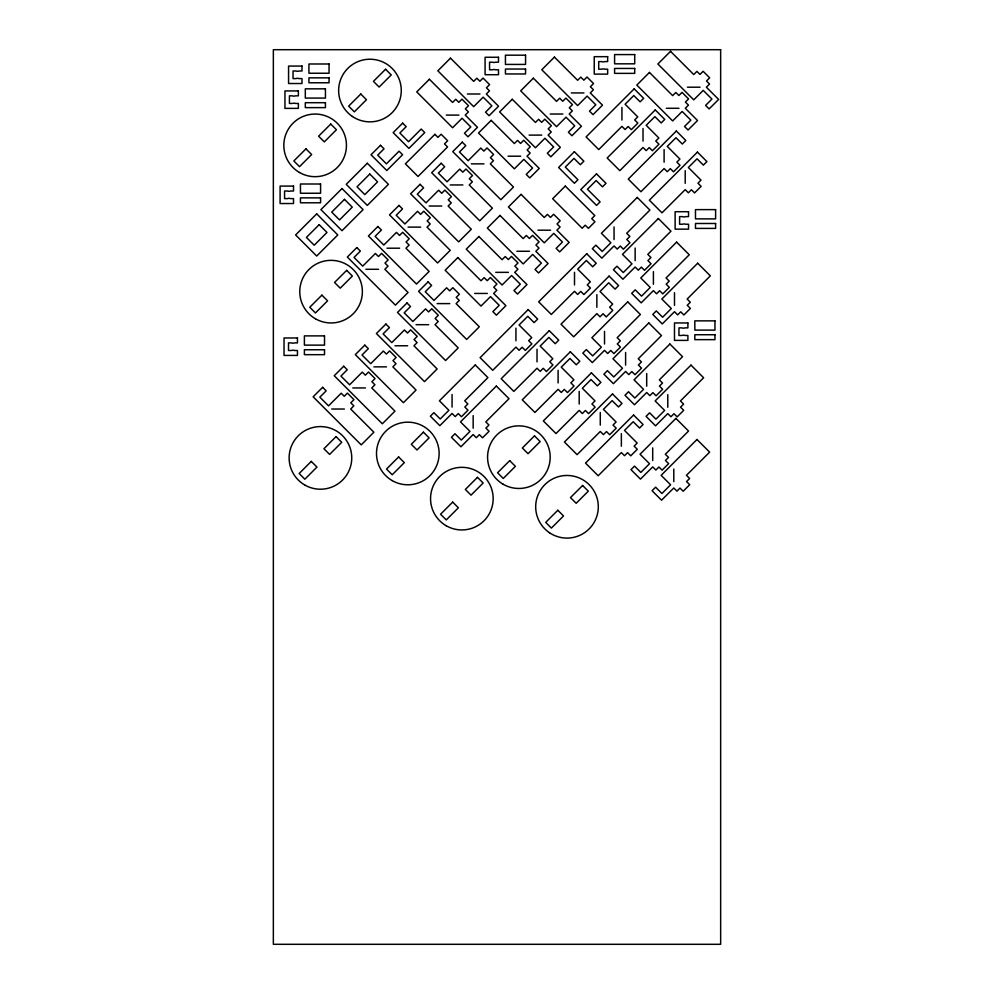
<?xml version="1.0" encoding="UTF-8"?>
<svg xmlns="http://www.w3.org/2000/svg" width="994" height="994" viewBox="0 0 994 994"><rect width="100%" height="100%" fill="white"/><g stroke="black" fill="none" stroke-linecap="round" stroke-linejoin="round"><path stroke-width="1.49" d="M687.413 87.199L700.062 87.199M571.302 92.939L583.95 92.939M467.354 93.995L480.003 93.995M666.328 108.284L678.977 108.284M550.216 114.024L562.865 114.024M446.269 115.093L458.917 115.093M529.131 135.109L541.78 135.109M508.033 156.195L520.694 156.195M471.318 163.861L483.979 163.861M450.232 184.946L462.881 184.946M429.147 206.031L441.796 206.031M408.062 227.117L420.711 227.117M537.94 230.186L550.589 230.186M386.977 248.202L399.625 248.202M516.855 251.271L529.504 251.271M365.891 269.287L378.54 269.287M495.77 272.356L508.419 272.356M474.685 293.441L487.333 293.441M437.136 303.605L449.785 303.605M416.051 324.69L428.7 324.69M394.966 345.775L407.615 345.775M373.881 366.861L386.529 366.861M352.795 387.946L365.444 387.946M331.71 409.031L344.359 409.031M685.201 170.657L685.201 183.306M674.491 292.721L674.491 305.382M673.783 468.994L673.783 481.655M667.782 394.63L667.782 407.279M664.104 149.572L664.104 162.221M653.406 271.635L653.406 284.296M652.698 447.909L652.698 460.57M646.696 373.545L646.696 386.194M643.019 128.487L643.019 141.136M635.141 248.028L635.141 260.689M625.611 352.46L625.611 365.109M621.933 107.402L621.933 120.05M621.362 433.57L621.362 446.231M614.056 226.943L614.056 239.604M604.526 331.375L604.526 344.023M600.277 412.485L600.277 425.146M596.86 294.659L596.86 307.308M579.191 391.4L579.191 404.061M574.507 272.306L574.507 284.955M558.106 370.315L558.106 382.976M537.021 349.229L537.021 361.878M515.936 328.144L515.936 340.793M473.156 415.567L473.156 428.215M452.059 394.481L452.059 407.13M305.966 148.839L293.839 160.966L299.529 166.657L311.656 154.53L305.966 148.839M330.741 124.064L318.614 136.19L324.305 141.881L336.432 129.754L330.741 124.064M360.785 94.02L348.658 106.147L354.349 111.837L366.475 99.711L360.785 94.02M385.56 69.245L373.433 81.371L379.124 87.062L391.251 74.935L385.56 69.245M429.396 79.247L416.747 91.895L452.593 127.741L462.073 118.249L470.783 126.946L464.447 133.271L467.988 136.812L477.468 127.319L465.242 115.093L468.41 111.924L465.354 108.868L468.509 105.699L461.974 99.164L458.806 102.332L455.749 99.276L452.593 102.432L429.396 79.247M450.481 58.149L437.832 70.81L473.678 106.656L483.171 97.163L491.868 105.861L485.532 112.185L489.073 115.714L498.553 106.234L486.327 93.995L489.495 90.839L486.439 87.783L489.595 84.614L483.059 78.079L479.891 81.247L476.834 78.191L473.678 81.346L450.481 58.149M380.503 145.286L371.023 154.766L386.778 170.533L402.595 154.716L399.066 151.187L386.417 163.836L377.72 155.139L384.044 148.814L380.503 145.286M402.645 123.144L393.164 132.624L408.919 148.392L424.736 132.575L421.207 129.046L408.546 141.695L399.849 132.997L406.186 126.673L402.645 123.144M316.701 213.859L295.616 234.944L316.701 256.03L337.786 234.944L316.701 213.859M341.998 188.549L320.913 209.635L341.998 230.72L363.083 209.635L341.998 188.549M367.308 163.252L346.223 184.337L367.308 205.423L388.393 184.337L367.308 163.252M319.173 224.656L306.413 237.417L314.216 245.22L326.976 232.459L319.173 224.656M344.483 199.359L331.723 212.12L339.526 219.922L352.274 207.162L344.483 199.359M369.78 174.049L357.02 186.81L364.823 194.613L377.583 181.852L369.78 174.049M434.912 134.314L405.39 163.836L418.039 176.485L447.561 146.963L444.504 143.906L447.66 140.75L441.125 134.215L437.969 137.371L434.912 134.314M356.821 247.568L347.341 257.061L395.413 305.133L408.062 292.484L384.864 269.287L388.033 266.131L384.976 263.075L388.132 259.906L381.597 253.371L378.441 256.527L375.384 253.47L362.723 266.131L354.026 257.434L360.362 251.097L356.821 247.568M377.906 226.483L368.426 235.976L416.498 284.048L429.147 271.399L405.95 248.202L409.118 245.046L406.061 241.989L409.217 238.821L402.682 232.285L399.526 235.441L396.469 232.385L383.808 245.046L375.111 236.348L381.447 230.012L377.906 226.483M398.992 205.398L389.511 214.89L437.584 262.963L450.232 250.314L427.035 227.117L430.203 223.961L427.147 220.892L430.303 217.736L423.767 211.2L420.611 214.356L417.555 211.3L404.906 223.961L396.208 215.251L402.533 208.926L398.992 205.398M420.077 184.312L410.597 193.805L458.669 241.877L471.318 229.229L448.132 206.031L451.288 202.863L448.232 199.806L451.4 196.65L444.852 190.115L441.696 193.271L438.64 190.214L425.991 202.863L417.294 194.165L423.618 187.841L420.077 184.312M441.162 163.227L431.682 172.72L479.754 220.792L492.403 208.144L469.218 184.946L472.374 181.778L469.317 178.721L472.485 175.565L465.95 169.03L462.782 172.186L459.725 169.129L447.076 181.778L438.379 173.08L444.703 166.756L441.162 163.227M462.26 142.142L452.767 151.635L500.839 199.707L513.488 187.058L490.303 163.861L493.459 160.693L490.402 157.636L493.571 154.48L487.035 147.944L483.867 151.1L480.81 148.044L468.162 160.693L459.464 151.995L465.788 145.671L462.26 142.142M491.173 120.349L478.524 132.997L514.37 168.843L523.85 159.351L532.548 168.048L526.224 174.372L529.752 177.914L539.245 168.421L527.019 156.195L530.175 153.026L527.118 149.97L530.287 146.814L523.751 140.266L520.583 143.434L517.526 140.378L514.37 143.546L491.173 120.349M512.258 99.263L499.609 111.912L535.455 147.758L544.936 138.265L553.633 146.963L547.309 153.287L550.838 156.828L560.33 147.336L548.104 135.109L551.26 131.941L548.203 128.885L551.372 125.729L544.836 119.181L541.668 122.349L538.611 119.292L535.455 122.448L512.258 99.263M533.343 78.178L520.694 90.827L556.541 126.673L566.021 117.18L574.718 125.878L568.394 132.202L571.935 135.743L581.415 126.25L569.189 114.024L572.345 110.856L569.289 107.799L572.457 104.631L565.921 98.095L562.753 101.264L559.697 98.207L556.541 101.363L533.343 78.178M554.428 57.093L541.78 69.742L577.626 105.588L587.106 96.095L595.804 104.792L589.479 111.117L593.02 114.658L602.501 105.165L590.274 92.939L593.443 89.771L590.374 86.714L593.542 83.546L587.007 77.01L583.838 80.179L580.782 77.122L577.626 80.278L554.428 57.093M321.894 295.131L309.768 307.258L315.458 312.948L327.585 300.822L321.894 295.131M346.67 270.356L334.543 282.482L340.246 288.173L352.361 276.046L346.67 270.356M322.64 387.312L313.147 396.805L361.232 444.877L373.881 432.228L350.683 409.031L353.852 405.863L350.783 402.806L353.951 399.65L347.415 393.115L344.247 396.271L341.19 393.214L328.542 405.863L319.844 397.165L326.169 390.841L322.64 387.312M343.725 366.227L334.232 375.72L382.317 423.792L394.966 411.143L371.768 387.946L374.937 384.777L371.88 381.721L375.036 378.565L368.501 372.029L365.332 375.185L362.276 372.129L349.627 384.777L340.93 376.08L347.254 369.756L343.725 366.227M364.81 345.142L355.318 354.622L403.402 402.707L416.051 390.058L392.854 366.861L396.022 363.692L392.965 360.636L396.121 357.48L389.586 350.932L386.43 354.1L383.361 351.044L370.712 363.692L362.015 354.995L368.339 348.67L364.81 345.142M385.896 324.056L376.403 333.537L424.488 381.621L437.136 368.96L413.939 345.775L417.107 342.607L414.051 339.55L417.207 336.394L410.671 329.846L407.515 333.015L404.459 329.958L391.798 342.607L383.1 333.909L389.424 327.585L385.896 324.056M406.981 302.971L397.488 312.451L445.573 360.536L458.222 347.875L435.024 324.69L438.192 321.522L435.136 318.465L438.292 315.297L431.756 308.761L428.6 311.93L425.544 308.873L412.883 321.522L404.185 312.824L410.51 306.5L406.981 302.971M428.066 281.886L418.586 291.366L466.658 339.451L479.307 326.79L456.109 303.605L459.278 300.437L456.221 297.38L459.377 294.212L452.842 287.676L449.686 290.844L446.629 287.788L433.968 300.437L425.27 291.739L431.595 285.415L428.066 281.886M457.812 257.595L445.163 270.244L481.009 306.09L490.502 296.597L499.199 305.295L492.875 311.619L496.404 315.16L505.896 305.667L493.658 293.441L496.826 290.273L493.769 287.216L496.925 284.048L490.39 277.512L487.234 280.681L484.177 277.624L481.009 280.78L457.812 257.595M478.897 236.51L466.248 249.159L502.094 285.005L511.587 275.512L520.284 284.209L513.96 290.534L517.489 294.075L526.982 284.582L514.743 272.356L517.911 269.188L514.855 266.131L518.011 262.963L511.475 256.427L508.319 259.596L505.263 256.539L502.094 259.695L478.897 236.51M499.982 215.425L487.333 228.073L523.179 263.919L532.672 254.427L541.37 263.124L535.045 269.449L538.574 272.99L548.067 263.497L535.828 251.271L538.996 248.102L535.94 245.046L539.096 241.877L532.56 235.342L529.404 238.51L526.348 235.454L523.179 238.61L499.982 215.425M521.067 194.339L508.419 206.988L544.265 242.834L553.757 233.341L562.455 242.039L556.131 248.363L559.659 251.892L569.152 242.412L556.913 230.186L560.082 227.017L557.025 223.961L560.181 220.792L553.646 214.257L550.49 217.425L547.433 214.369L544.265 217.524L521.067 194.339M649.455 72.438L636.806 85.086L672.652 120.933L682.145 111.452L690.842 120.15L684.518 126.474L688.047 130.003L697.539 120.51L685.301 108.284L688.469 105.128L685.413 102.071L688.569 98.903L682.033 92.367L678.877 95.523L675.821 92.467L672.652 95.635L649.455 72.438M670.54 51.353L657.891 64.001L693.737 99.847L703.23 90.367L711.928 99.065L705.603 105.389L709.132 108.918L718.625 99.425L706.386 87.199L709.554 84.043L706.498 80.974L709.654 77.818L703.118 71.282L699.962 74.438L696.906 71.382L693.737 74.55L670.54 51.353M634.172 88.839L586.087 136.911L598.748 149.572L621.933 126.375L625.102 129.531L628.158 126.474L631.327 129.642L637.862 123.107L634.694 119.939L637.75 116.882L625.102 104.233L633.799 95.536L640.124 101.86L643.652 98.331L634.172 88.839M574.37 151.697L558.616 167.464L574.42 183.281L577.961 179.752L565.313 167.091L574.01 158.394L580.334 164.718L583.863 161.19L574.37 151.697M565.313 186.077L552.652 198.725L582.173 228.247L585.23 225.191L588.398 228.347L594.934 221.811L591.765 218.655L594.822 215.586L565.313 186.077M655.257 109.924L607.172 157.996L619.834 170.657L643.019 147.46L646.187 150.616L649.244 147.559L652.412 150.728L658.947 144.192L655.779 141.024L658.836 137.967L646.187 125.319L654.884 116.621L661.209 122.945L664.737 119.417L655.257 109.924M596.512 173.838L580.757 189.605L596.562 205.423L600.103 201.881L587.442 189.233L596.139 180.535L602.476 186.86L606.005 183.331L596.512 173.838M311.271 461.39L299.144 473.504L304.835 479.207L316.962 467.081L311.271 461.39M336.047 436.614L323.92 448.729L329.61 454.432L341.737 442.305L336.047 436.614M676.342 131.009L628.258 179.094L640.919 191.743L664.104 168.545L667.272 171.713L670.329 168.645L673.497 171.813L680.033 165.277L676.864 162.109L679.921 159.052L667.272 146.404L675.97 137.706L682.294 144.031L685.823 140.502L676.342 131.009M637.253 197.433L601.407 233.279L610.888 242.76L602.19 251.457L595.866 245.133L592.337 248.662L601.83 258.154L614.056 245.928L617.212 249.084L620.281 246.027L623.437 249.196L629.972 242.66L626.816 239.492L629.873 236.435L626.705 233.279L649.902 210.082L637.253 197.433M528.162 309.594L480.09 357.666L492.738 370.315L515.936 347.13L519.092 350.286L522.148 347.229L525.317 350.397L531.852 343.849L528.684 340.693L531.74 337.637L519.092 324.988L527.789 316.291L534.113 322.615L537.655 319.074L528.162 309.594M475.256 364.96L439.41 400.806L448.903 410.286L440.205 418.983L433.881 412.659L430.352 416.2L439.833 425.68L452.059 413.454L455.227 416.623L458.284 413.554L461.452 416.722L467.988 410.187L464.819 407.018L467.876 403.962L464.72 400.806L487.905 377.608L475.256 364.96M586.746 253.756L538.661 301.828L551.322 314.477L574.507 291.292L577.676 294.448L580.732 291.391L583.9 294.559L590.436 288.024L587.268 284.856L590.324 281.799L577.676 269.15L586.373 260.453L592.697 266.777L596.226 263.248L586.746 253.756M697.428 152.094L649.355 200.179L662.004 212.828L685.201 189.63L688.357 192.799L691.414 189.742L694.582 192.898L701.118 186.363L697.95 183.194L701.006 180.138L688.357 167.489L697.055 158.791L703.379 165.116L706.908 161.587L697.428 152.094M398.631 456.942L386.517 469.069L392.208 474.759L404.334 462.632L398.631 456.942M423.407 432.166L411.292 444.293L416.983 449.984L429.11 437.857L423.407 432.166M658.339 218.518L622.492 254.365L631.973 263.845L623.275 272.542L616.951 266.218L613.422 269.747L622.915 279.239L635.141 267.013L638.31 270.169L641.366 267.113L644.522 270.281L651.058 263.745L647.902 260.577L650.958 257.521L647.79 254.365L670.987 231.167L658.339 218.518M549.247 330.679L501.175 378.751L513.823 391.4L537.021 368.215L540.177 371.371L543.233 368.314L546.402 371.483L552.937 364.947L549.769 361.779L552.826 358.722L540.177 346.074L548.874 337.376L555.199 343.7L558.74 340.159L549.247 330.679M496.341 386.045L460.495 421.891L469.988 431.371L461.291 440.081L454.966 433.744L451.438 437.285L460.918 446.766L473.156 434.54L476.312 437.708L479.369 434.651L482.537 437.807L489.073 431.272L485.904 428.103L488.961 425.047L485.805 421.891L509.003 398.693L496.341 386.045M609.086 276.096L561.014 324.181L573.662 336.829L596.86 313.632L600.028 316.8L603.085 313.744L606.241 316.9L612.776 310.364L609.62 307.196L612.677 304.139L600.028 291.49L608.726 282.793L615.05 289.117L618.579 285.589L609.086 276.096M676.603 242.126L640.757 277.972L650.238 287.452L641.54 296.15L635.216 289.826L631.687 293.354L641.18 302.847L653.406 290.621L656.562 293.777L659.618 290.72L662.787 293.889L669.322 287.353L666.166 284.185L669.223 281.128L666.055 277.972L689.252 254.775L676.603 242.126M570.332 351.764L522.26 399.837L534.909 412.485L558.106 389.3L561.262 392.456L564.319 389.399L567.487 392.568L574.023 386.032L570.854 382.864L573.911 379.807L561.262 367.159L569.96 358.461L576.284 364.786L579.825 361.257L570.332 351.764M627.723 301.853L591.877 337.699L601.37 347.192L592.673 355.889L586.336 349.565L582.807 353.094L592.3 362.586L604.526 350.348L607.694 353.516L610.751 350.46L613.907 353.615L620.442 347.08L617.286 343.924L620.343 340.867L617.175 337.699L640.372 314.502L627.723 301.853M452.68 502.107L440.566 514.233L446.256 519.924L458.383 507.797L452.68 502.107M477.468 477.331L465.341 489.458L471.032 495.149L483.159 483.022L477.468 477.331M697.689 263.211L661.842 299.057L671.323 308.538L662.625 317.235L656.301 310.911L652.772 314.439L662.265 323.932L674.491 311.706L677.647 314.862L680.716 311.805L683.872 314.974L690.408 308.438L687.252 305.27L690.308 302.213L687.14 299.057L710.337 275.86L697.689 263.211M591.418 372.849L543.345 420.922L555.994 433.57L579.191 410.385L582.347 413.541L585.404 410.485L588.572 413.653L595.108 407.118L591.939 403.949L595.008 400.893L582.347 388.244L591.045 379.546L597.369 385.871L600.91 382.342L591.418 372.849M509.698 460.644L497.572 472.771L503.262 478.462L515.389 466.335L509.698 460.644M534.474 435.869L522.347 447.996L528.038 453.686L540.164 441.56L534.474 435.869M648.809 322.938L612.963 358.784L622.455 368.277L613.758 376.974L607.421 370.65L603.892 374.179L613.385 383.672L625.611 371.433L628.78 374.601L631.836 371.545L634.992 374.701L641.528 368.165L638.372 365.009L641.428 361.953L638.26 358.784L661.457 335.587L648.809 322.938M612.503 393.935L564.43 442.007L577.079 454.668L600.277 431.471L603.433 434.626L606.489 431.57L609.657 434.738L616.193 428.203L613.037 425.034L616.094 421.978L603.433 409.329L612.13 400.632L618.467 406.956L621.995 403.427L612.503 393.935M669.894 344.023L634.048 379.87L643.54 389.362L634.843 398.06L628.519 391.735L624.977 395.264L634.47 404.757L646.696 392.518L649.865 395.687L652.921 392.63L656.077 395.786L662.613 389.25L659.457 386.094L662.513 383.038L659.345 379.87L682.543 356.672L669.894 344.023M633.588 415.02L585.516 463.092L598.164 475.753L621.362 452.556L624.518 455.712L627.574 452.655L630.743 455.824L637.278 449.288L634.122 446.12L637.179 443.063L624.518 430.414L633.215 421.717L639.552 428.041L643.081 424.513L633.588 415.02M690.979 365.109L655.133 400.955L664.626 410.447L655.928 419.145L649.604 412.821L646.063 416.349L655.555 425.842L667.782 413.603L670.95 416.772L674.007 413.715L677.163 416.884L683.71 410.336L680.542 407.18L683.599 404.123L680.443 400.955L703.628 377.757L690.979 365.109M557.82 510.257L545.706 522.384L551.397 528.075L563.523 515.948L557.82 510.257M582.596 485.482L570.481 497.596L576.172 503.299L588.299 491.173L582.596 485.482M675.895 418.399L640.049 454.246L649.529 463.726L640.832 472.423L634.507 466.099L630.979 469.628L640.471 479.12L652.698 466.894L655.854 470.05L658.923 466.994L662.079 470.162L668.614 463.626L665.458 460.458L668.515 457.402L665.346 454.246L688.544 431.048L675.895 418.399M696.98 439.485L661.134 475.331L670.615 484.811L661.917 493.509L655.593 487.184L652.064 490.713L661.557 500.206L673.783 487.979L676.951 491.135L680.008 488.079L683.164 491.247L689.699 484.712L686.543 481.543L689.6 478.487L686.432 475.331L709.629 452.133L696.98 439.485M720.65 49.7L273.35 49.7L273.35 944.3L720.65 944.3L720.65 49.7M634.719 54.583L614.59 54.583L614.59 63.827L634.719 63.827L634.719 54.583M525.565 55.179L505.437 55.179L505.437 64.424L525.565 64.424L525.565 55.179M607.657 56.67L594.238 56.67L594.238 74.115L607.657 74.115L607.657 69.195L604.675 69.195A3.877 3.877 0 0 0 601.693 69.195L598.711 69.195L598.711 61.591L601.693 61.591A3.877 3.877 0 0 0 604.675 61.591L607.657 61.591L607.657 56.67M498.503 57.267L485.084 57.267L485.084 74.712L498.503 74.712L498.503 69.791L495.521 69.791A3.877 3.877 0 0 0 492.539 69.791L489.557 69.791L489.557 62.187L492.539 62.187A3.877 3.877 0 0 0 495.521 62.187L498.503 62.187L498.503 57.267M329.051 63.989L308.923 63.989L308.923 73.233L329.051 73.233L329.051 63.989M301.99 66.076L288.571 66.076L288.571 83.521L301.99 83.521L301.99 78.601L299.008 78.601A3.877 3.877 0 0 0 296.026 78.601L293.044 78.601L293.044 70.996L296.026 70.996A3.877 3.877 0 0 0 299.008 70.996L301.99 70.996L301.99 66.076M634.719 68.449L614.59 68.449L614.59 73.37L634.719 73.37L634.719 68.449M525.565 69.046L505.437 69.046L505.437 73.966L525.565 73.966L525.565 69.046M329.051 77.855L308.923 77.855L308.923 82.775L329.051 82.775L329.051 77.855M325.436 88.839L305.307 88.839L305.307 98.083L325.436 98.083L325.436 88.839M298.374 90.926L284.955 90.926L284.955 108.371L298.374 108.371L298.374 103.451L295.392 103.451A3.877 3.877 0 0 0 292.41 103.451L289.428 103.451L289.428 95.846L292.41 95.846A3.877 3.877 0 0 0 295.392 95.846L298.374 95.846L298.374 90.926M325.436 102.705L305.307 102.705L305.307 107.625L325.436 107.625L325.436 102.705M320.577 184.002L300.449 184.002L300.449 193.246L320.577 193.246L320.577 184.002M293.516 186.089L280.097 186.089L280.097 203.534L293.516 203.534L293.516 198.614L290.534 198.614A3.877 3.877 0 0 0 287.552 198.614L284.57 198.614L284.57 191.01L287.552 191.01A3.877 3.877 0 0 0 290.534 191.01L293.516 191.01L293.516 186.089M320.577 197.868L300.449 197.868L300.449 202.788L320.577 202.788L320.577 197.868M715.605 209.622L695.477 209.622L695.477 218.866L715.605 218.866L715.605 209.622M688.544 211.71L675.125 211.71L675.125 229.154L688.544 229.154L688.544 224.234L685.562 224.234A3.877 3.877 0 0 0 682.58 224.234L679.598 224.234L679.598 216.63L682.58 216.63A3.877 3.877 0 0 0 685.562 216.63L688.544 216.63L688.544 211.71M715.605 223.488L695.477 223.488L695.477 228.409L715.605 228.409L715.605 223.488M714.959 320.863L694.831 320.863L694.831 330.107L714.959 330.107L714.959 320.863M687.898 322.951L674.479 322.951L674.479 340.395L687.898 340.395L687.898 335.475L684.916 335.475A3.877 3.877 0 0 0 681.934 335.475L678.952 335.475L678.952 327.871L681.934 327.871A3.877 3.877 0 0 0 684.916 327.871L687.898 327.871L687.898 322.951M714.959 334.729L694.831 334.729L694.831 339.65L714.959 339.65L714.959 334.729M324.516 335.885L304.388 335.885L304.388 345.129L324.516 345.129L324.516 335.885M297.454 337.972L284.035 337.972L284.035 355.417L297.454 355.417L297.454 350.497L294.472 350.497A3.877 3.877 0 0 0 291.49 350.497L288.508 350.497L288.508 342.893L291.49 342.893A3.877 3.877 0 0 0 294.472 342.893L297.454 342.893L297.454 337.972M324.516 349.751L304.388 349.751L304.388 354.672L324.516 354.672L324.516 349.751M352.41 116.472A31.311 31.311 0 0 0 401.191 92.777A31.311 31.311 0 0 0 356.274 62.373A31.311 31.311 0 0 0 352.41 116.472M299.48 172.484A31.311 31.311 0 0 0 346.446 145.36A31.311 31.311 0 0 0 299.48 118.249A31.311 31.311 0 0 0 299.48 172.484M315.409 318.763A31.311 31.311 0 0 0 362.375 291.652A31.311 31.311 0 0 0 315.409 264.541A31.311 31.311 0 0 0 315.409 318.763M392.158 480.587A31.311 31.311 0 0 0 439.124 453.463A31.311 31.311 0 0 0 392.158 426.351A31.311 31.311 0 0 0 392.158 480.587M503.212 484.277A31.311 31.311 0 0 0 550.179 457.165A31.311 31.311 0 0 0 503.212 430.054A31.311 31.311 0 0 0 503.212 484.277M446.207 525.751A31.311 31.311 0 0 0 493.173 498.628A31.311 31.311 0 0 0 446.207 471.516A31.311 31.311 0 0 0 446.207 525.751M549.446 532.709A31.311 31.311 0 0 0 598.226 509.003A31.311 31.311 0 0 0 553.323 478.611A31.311 31.311 0 0 0 549.446 532.709M304.785 485.022A31.311 31.311 0 0 0 351.752 457.911A31.311 31.311 0 0 0 304.785 430.787A31.311 31.311 0 0 0 304.785 485.022"/></g></svg>
